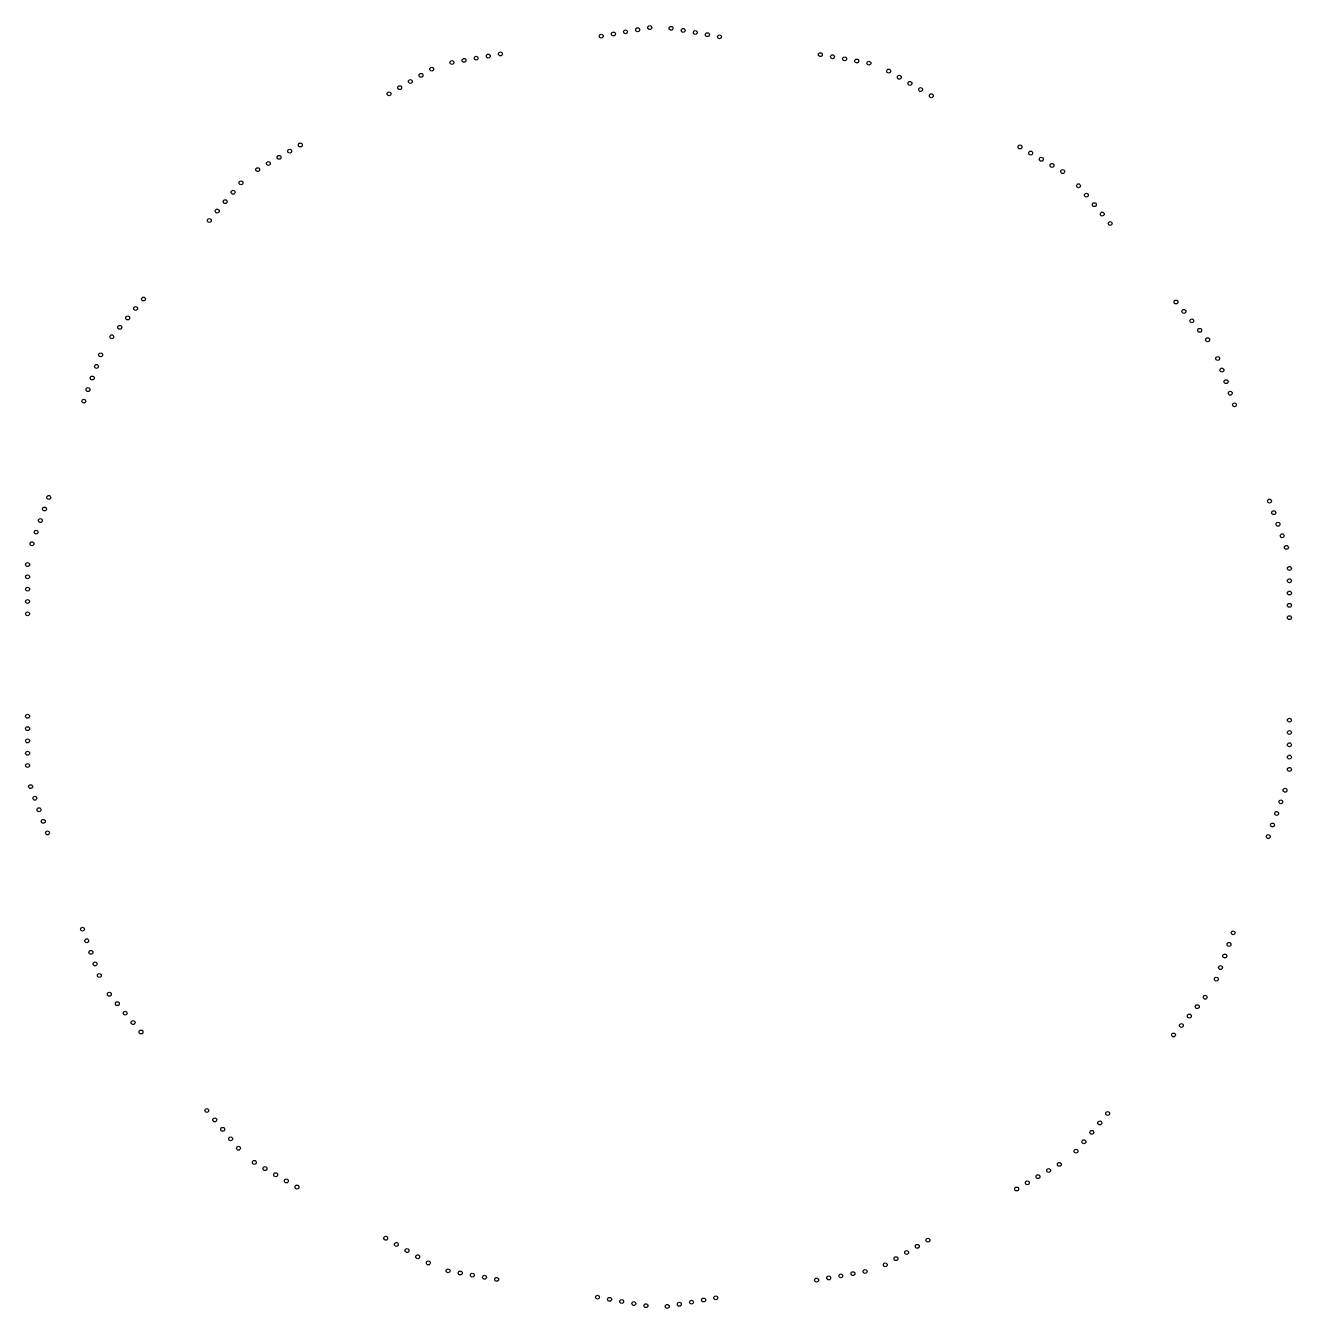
# Model space of a CAD drawing. Header units: millimetres. Extents: x -131 to 131, y -132 to 132.
import ezdxf

# ---------------------------------------------------------------- set-up
doc = ezdxf.new("R2010")
doc.units = ezdxf.units.MM
doc.layers.add('Sketch', color=7, linetype='CONTINUOUS')

msp = doc.modelspace()

# ---------------------------------------------------------------- linework, layer by layer
at = {"layer": 'Sketch'}
for centre in [(-1.8, 131.86), (-11.81, 130.1), (-9.3, 130.54), (-6.8, 130.98), (-4.3, 131.42), (2.59, 131.72), (5.09, 131.28), (7.59, 130.84), (10.09, 130.4), (12.59, 129.96), (-42.62, 124.66), (-40.12, 125.1), (-37.62, 125.55), (-35.12, 125.99), (-32.61, 126.43), (33.4, 126.29), (35.9, 125.85), (38.41, 125.41), (40.91, 124.97), (43.41, 124.52), (-48.99, 122.02), (-46.79, 123.29), (47.48, 122.89), (49.68, 121.62), (-53.39, 119.48), (-51.19, 120.75), (51.88, 120.35), (54.08, 119.08), (-55.59, 118.21), (56.28, 117.81), (-76.09, 106.38), (-73.89, 107.65), (74.58, 107.25), (76.78, 105.98), (-80.49, 103.84), (-78.29, 105.11), (78.98, 104.71), (81.18, 103.44), (-82.69, 102.57), (83.38, 102.17), (-87.77, 97.91), (-86.14, 99.85), (86.65, 99.24), (-89.4, 95.96), (88.28, 97.3), (89.92, 95.35), (-91.04, 94.02), (91.55, 93.4), (-92.67, 92.07), (93.18, 91.46), (-107.88, 73.94), (-106.25, 75.88), (106.76, 75.27), (-109.52, 71.99), (108.4, 73.33), (110.03, 71.38), (-111.15, 70.05), (111.66, 69.43), (-112.78, 68.1), (113.3, 67.49), (-115.09, 64.37), (115.37, 63.62), (-115.96, 61.99), (116.24, 61.23), (-116.83, 59.6), (117.11, 58.85), (-117.7, 57.21), (117.97, 56.46), (-118.57, 54.82), (118.84, 54.07), (-125.8, 34.97), (126.07, 34.22), (-126.67, 32.58), (126.94, 31.83), (-127.53, 30.2), (127.81, 29.44), (-128.4, 27.81), (128.68, 27.06), (-129.27, 25.42), (129.55, 24.67), (-130.17, 21.12), (-130.17, 18.59), (130.17, 20.33), (-130.17, 16.05), (130.17, 17.79), (-130.17, 13.51), (130.17, 15.25), (-130.17, 10.96), (130.17, 12.71), (130.17, 10.17), (-130.17, -10.16), (130.17, -10.96), (-130.17, -12.71), (130.17, -13.5), (-130.17, -15.24), (130.17, -16.04), (-130.17, -17.79), (130.17, -18.58), (-130.17, -20.32), (130.17, -21.12), (-129.55, -24.67), (129.27, -25.42), (-128.68, -27.06), (-127.81, -29.44), (128.4, -27.81), (-126.94, -31.83), (127.53, -30.2), (-126.07, -34.22), (126.67, -32.58), (125.8, -34.97), (-118.84, -54.07), (118.57, -54.82), (-117.97, -56.46), (117.7, -57.21), (-117.11, -58.85), (-116.24, -61.23), (116.83, -59.6), (-115.37, -63.62), (115.96, -61.99), (115.09, -64.37), (-113.3, -67.49), (112.78, -68.1), (-111.66, -69.43), (-110.03, -71.38), (111.15, -70.05), (-108.4, -73.33), (107.88, -73.94), (109.52, -71.99), (-106.76, -75.27), (106.25, -75.88), (-93.18, -91.46), (92.67, -92.07), (-91.55, -93.4), (-89.92, -95.35), (91.04, -94.02), (-88.28, -97.3), (87.77, -97.91), (89.4, -95.96), (-86.65, -99.24), (86.14, -99.85), (-83.38, -102.17), (-81.18, -103.44), (82.69, -102.57), (-78.98, -104.71), (-76.78, -105.98), (78.29, -105.11), (80.49, -103.84), (-74.58, -107.25), (73.89, -107.65), (76.09, -106.38), (-56.28, -117.81), (-54.08, -119.08), (55.59, -118.21), (-51.88, -120.35), (-49.68, -121.62), (48.99, -122.02), (51.19, -120.75), (53.39, -119.48), (-47.48, -122.89), (-43.41, -124.52), (42.62, -124.66), (46.79, -123.29), (-40.91, -124.97), (-38.41, -125.41), (-35.9, -125.85), (-33.4, -126.29), (32.61, -126.43), (35.12, -125.99), (37.62, -125.55), (40.12, -125.1), (-12.59, -129.96), (-10.09, -130.4), (-7.59, -130.84), (-5.09, -131.28), (-2.59, -131.72), (1.8, -131.86), (4.3, -131.42), (6.8, -130.98), (9.3, -130.54), (11.81, -130.1)]:
    msp.add_circle(centre, 0.4, dxfattribs=at)

doc.saveas('drawing.dxf')
